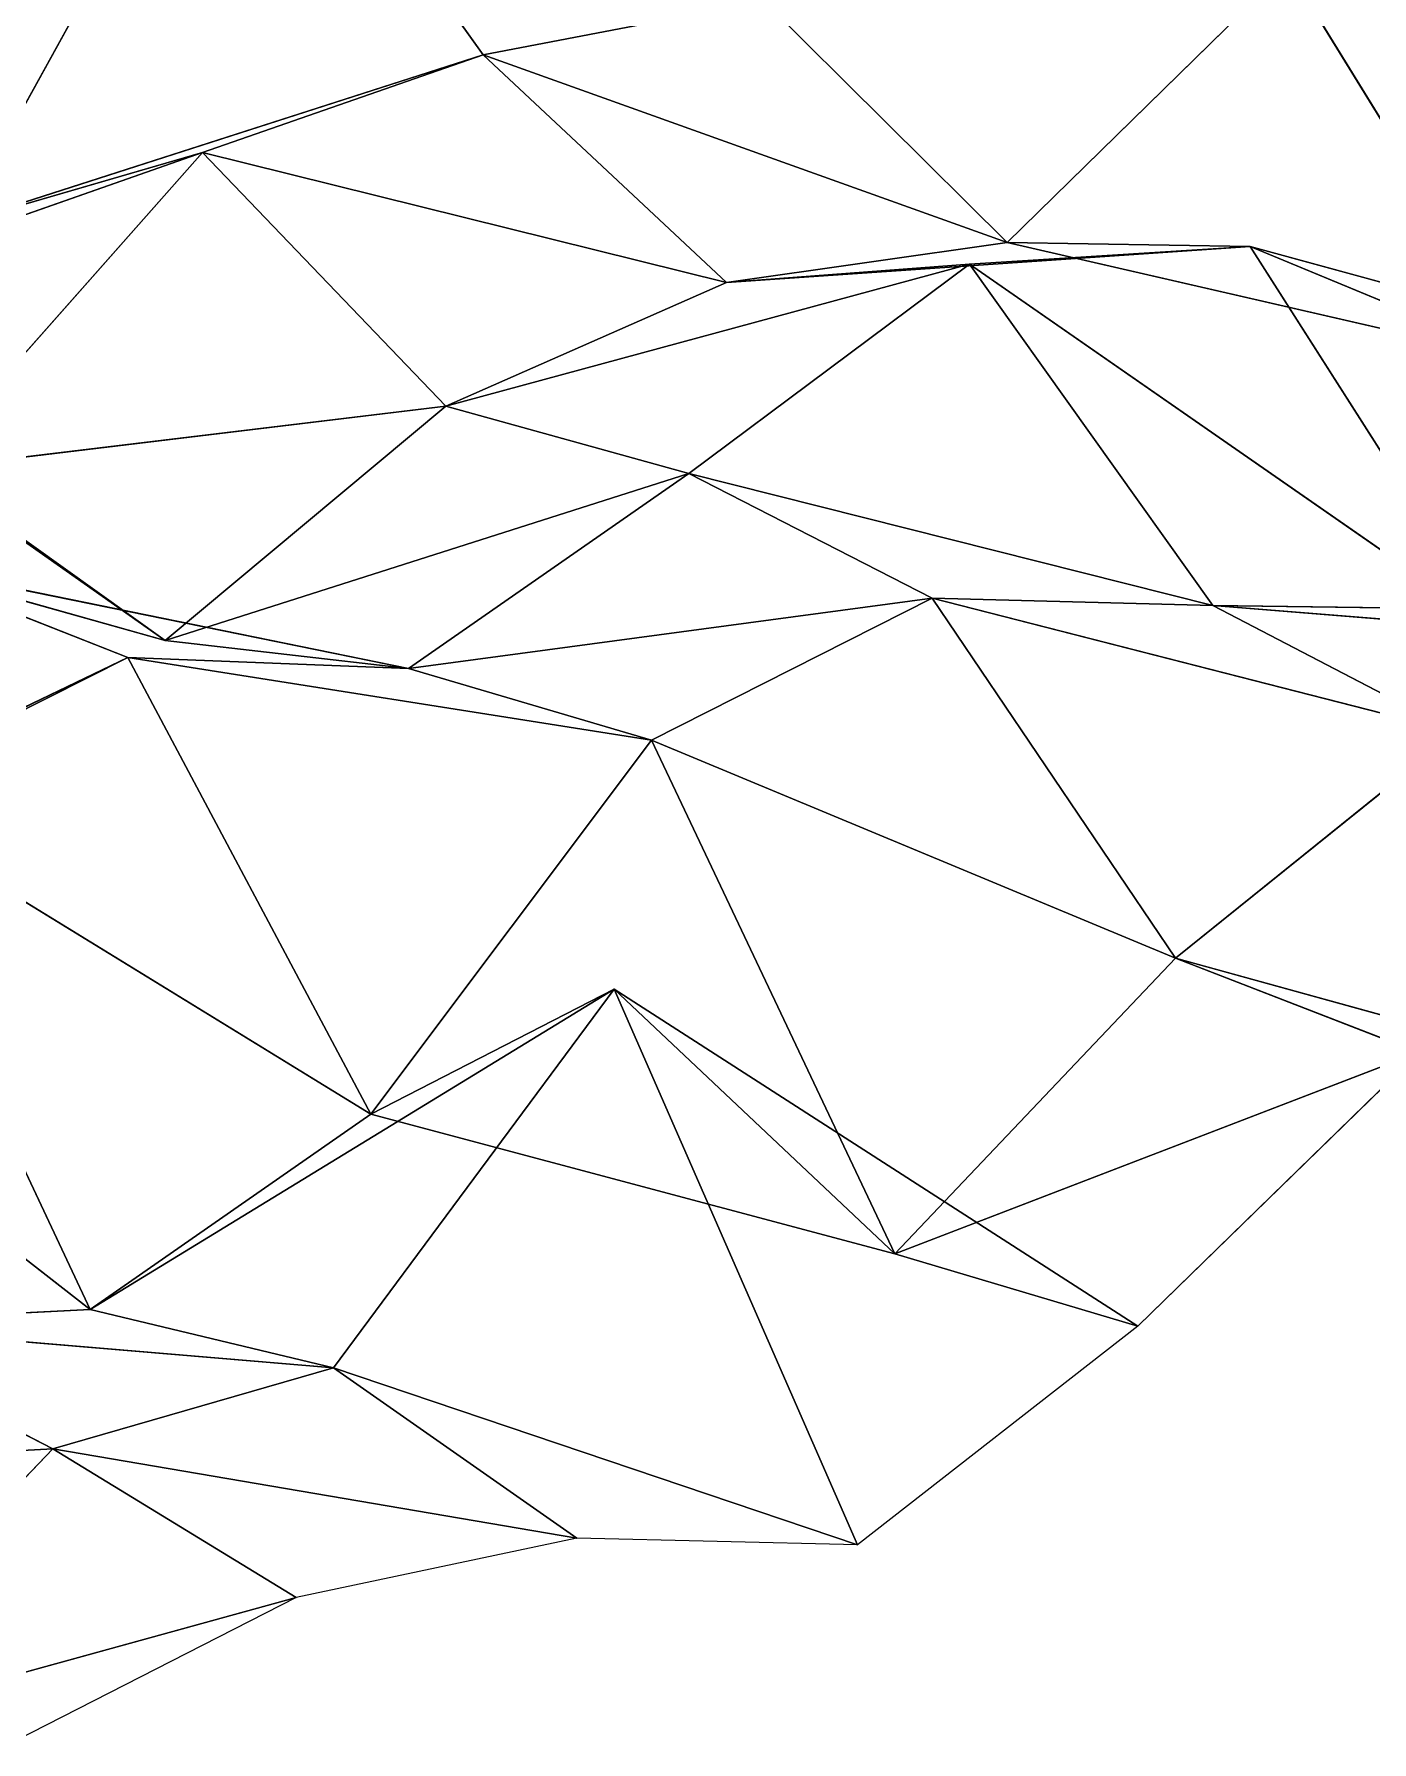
# Model space of a CAD drawing. Header units: metres. Extents: x -3703 to 431, y -1555 to 134.
# Drawn here: x -2734.3 to -2670.3, y -1288.4 to -1206.8 of the extents above; entities that cross this region are included whole.
import ezdxf

# ---------------------------------------------------------------- set-up
doc = ezdxf.new("R2010")
doc.units = ezdxf.units.M

msp = doc.modelspace()

# ---------------------------------------------------------------- linework, layer by layer
for p, q in [((-2724.4253, -1191.5142, -6288.4854), (-2737.8418, -1215.8075, -6310.5493)), ((-2737.8418, -1215.8075, -6310.5493), (-2724.4253, -1191.5142, -6288.4854)), ((-2724.4253, -1191.5142, -6288.4854), (-2712.7979, -1207.7513, -6325.1816)), ((-2712.7979, -1207.7513, -6325.1816), (-2724.4253, -1191.5142, -6288.4854)), ((-2674.3374, -1203.6062, -6311.444), (-2687.754, -1216.7389, -6336.0034)), ((-2687.754, -1216.7389, -6336.0034), (-2674.3374, -1203.6062, -6311.444)), ((-2674.3374, -1203.6062, -6311.444), (-2662.71, -1222.48, -6347.551)), ((-2662.71, -1222.48, -6347.551), (-2674.3374, -1203.6062, -6311.444)), ((-2699.3813, -1205.2001, -6298.2563), (-2712.7979, -1207.7513, -6325.1816)), ((-2712.7979, -1207.7513, -6325.1816), (-2699.3813, -1205.2001, -6298.2563)), ((-2699.3813, -1205.2001, -6298.2563), (-2687.754, -1216.7389, -6336.0034)), ((-2687.754, -1216.7389, -6336.0034), (-2699.3813, -1205.2001, -6298.2563)), ((-2712.7979, -1207.7513, -6325.1816), (-2737.8418, -1215.8075, -6310.5493)), ((-2737.8418, -1215.8075, -6310.5493), (-2712.7979, -1207.7513, -6325.1816)), ((-2712.7979, -1207.7513, -6325.1816), (-2726.2144, -1212.4344, -6351.63)), ((-2726.2144, -1212.4344, -6351.63), (-2712.7979, -1207.7513, -6325.1816)), ((-2687.754, -1216.7389, -6336.0034), (-2712.7979, -1207.7513, -6325.1816)), ((-2712.7979, -1207.7513, -6325.1816), (-2701.1704, -1218.6417, -6363.073)), ((-2701.1704, -1218.6417, -6363.073), (-2712.7979, -1207.7513, -6325.1816)), ((-2712.7979, -1207.7513, -6325.1816), (-2687.754, -1216.7389, -6336.0034)), ((-2726.2144, -1212.4344, -6351.63), (-2751.2583, -1221.2117, -6336.836)), ((-2751.2583, -1221.2117, -6336.836), (-2726.2144, -1212.4344, -6351.63)), ((-2726.2144, -1212.4344, -6351.63), (-2739.6306, -1227.582, -6375.7383)), ((-2739.6306, -1227.582, -6375.7383), (-2726.2144, -1212.4344, -6351.63)), ((-2737.8418, -1215.8075, -6310.5493), (-2726.2144, -1212.4344, -6351.63)), ((-2726.2144, -1212.4344, -6351.63), (-2737.8418, -1215.8075, -6310.5493)), ((-2701.1704, -1218.6417, -6363.073), (-2726.2144, -1212.4344, -6351.63)), ((-2726.2144, -1212.4344, -6351.63), (-2714.5867, -1224.5492, -6389.2476)), ((-2714.5867, -1224.5492, -6389.2476), (-2726.2144, -1212.4344, -6351.63)), ((-2726.2144, -1212.4344, -6351.63), (-2701.1704, -1218.6417, -6363.073)), ((-2687.754, -1216.7389, -6336.0034), (-2701.1704, -1218.6417, -6363.073)), ((-2701.1704, -1218.6417, -6363.073), (-2687.754, -1216.7389, -6336.0034)), ((-2676.1265, -1216.924, -6376.2886), (-2701.1704, -1218.6417, -6363.073)), ((-2701.1704, -1218.6417, -6363.073), (-2676.1265, -1216.924, -6376.2886)), ((-2676.1265, -1216.924, -6376.2886), (-2689.5427, -1217.7644, -6403.5957)), ((-2689.5427, -1217.7644, -6403.5957), (-2676.1265, -1216.924, -6376.2886)), ((-2662.71, -1222.48, -6347.551), (-2687.754, -1216.7389, -6336.0034)), ((-2687.754, -1216.7389, -6336.0034), (-2676.1265, -1216.924, -6376.2886)), ((-2676.1265, -1216.924, -6376.2886), (-2687.754, -1216.7389, -6336.0034)), ((-2687.754, -1216.7389, -6336.0034), (-2662.71, -1222.48, -6347.551)), ((-2662.71, -1222.48, -6347.551), (-2676.1265, -1216.924, -6376.2886)), ((-2651.0825, -1223.7604, -6387.591), (-2676.1265, -1216.924, -6376.2886)), ((-2676.1265, -1216.924, -6376.2886), (-2662.71, -1222.48, -6347.551)), ((-2676.1265, -1216.924, -6376.2886), (-2664.4988, -1235.167, -6412.5356)), ((-2664.4988, -1235.167, -6412.5356), (-2676.1265, -1216.924, -6376.2886)), ((-2676.1265, -1216.924, -6376.2886), (-2651.0825, -1223.7604, -6387.591)), ((-2728.0032, -1235.7616, -6414.236), (-2753.047, -1217.8447, -6405.4106)), ((-2753.047, -1217.8447, -6405.4106), (-2728.0032, -1235.7616, -6414.236)), ((-2689.5427, -1217.7644, -6403.5957), (-2714.5867, -1224.5492, -6389.2476)), ((-2714.5867, -1224.5492, -6389.2476), (-2689.5427, -1217.7644, -6403.5957)), ((-2689.5427, -1217.7644, -6403.5957), (-2702.9592, -1227.7731, -6428.853)), ((-2702.9592, -1227.7731, -6428.853), (-2689.5427, -1217.7644, -6403.5957)), ((-2701.1704, -1218.6417, -6363.073), (-2689.5427, -1217.7644, -6403.5957)), ((-2689.5427, -1217.7644, -6403.5957), (-2701.1704, -1218.6417, -6363.073)), ((-2664.4988, -1235.167, -6412.5356), (-2689.5427, -1217.7644, -6403.5957)), ((-2689.5427, -1217.7644, -6403.5957), (-2677.9153, -1234.093, -6440.271)), ((-2677.9153, -1234.093, -6440.271), (-2689.5427, -1217.7644, -6403.5957)), ((-2689.5427, -1217.7644, -6403.5957), (-2664.4988, -1235.167, -6412.5356)), ((-2701.1704, -1218.6417, -6363.073), (-2714.5867, -1224.5492, -6389.2476)), ((-2714.5867, -1224.5492, -6389.2476), (-2701.1704, -1218.6417, -6363.073)), ((-2714.5867, -1224.5492, -6389.2476), (-2739.6306, -1227.582, -6375.7383)), ((-2739.6306, -1227.582, -6375.7383), (-2714.5867, -1224.5492, -6389.2476)), ((-2714.5867, -1224.5492, -6389.2476), (-2728.0032, -1235.7616, -6414.236)), ((-2728.0032, -1235.7616, -6414.236), (-2714.5867, -1224.5492, -6389.2476)), ((-2714.5867, -1224.5492, -6389.2476), (-2702.9592, -1227.7731, -6428.853)), ((-2702.9592, -1227.7731, -6428.853), (-2714.5867, -1224.5492, -6389.2476)), ((-2739.6306, -1227.582, -6375.7383), (-2728.0032, -1235.7616, -6414.236)), ((-2728.0032, -1235.7616, -6414.236), (-2739.6306, -1227.582, -6375.7383)), ((-2702.9592, -1227.7731, -6428.853), (-2728.0032, -1235.7616, -6414.236)), ((-2728.0032, -1235.7616, -6414.236), (-2702.9592, -1227.7731, -6428.853)), ((-2702.9592, -1227.7731, -6428.853), (-2716.3755, -1237.1042, -6454.262)), ((-2716.3755, -1237.1042, -6454.262), (-2702.9592, -1227.7731, -6428.853)), ((-2677.9153, -1234.093, -6440.271), (-2702.9592, -1227.7731, -6428.853)), ((-2702.9592, -1227.7731, -6428.853), (-2691.3315, -1233.7297, -6467.8477)), ((-2691.3315, -1233.7297, -6467.8477), (-2702.9592, -1227.7731, -6428.853)), ((-2702.9592, -1227.7731, -6428.853), (-2677.9153, -1234.093, -6440.271)), ((-2728.0032, -1235.7616, -6414.236), (-2741.4194, -1231.9885, -6442.5747)), ((-2716.3755, -1237.1042, -6454.262), (-2741.4194, -1231.9885, -6442.5747)), ((-2741.4194, -1231.9885, -6442.5747), (-2728.0032, -1235.7616, -6414.236)), ((-2741.4194, -1231.9885, -6442.5747), (-2729.792, -1236.5719, -6481.877)), ((-2729.792, -1236.5719, -6481.877), (-2741.4194, -1231.9885, -6442.5747)), ((-2741.4194, -1231.9885, -6442.5747), (-2716.3755, -1237.1042, -6454.262)), ((-2691.3315, -1233.7297, -6467.8477), (-2716.3755, -1237.1042, -6454.262)), ((-2716.3755, -1237.1042, -6454.262), (-2691.3315, -1233.7297, -6467.8477)), ((-2691.3315, -1233.7297, -6467.8477), (-2704.748, -1240.5294, -6493.823)), ((-2704.748, -1240.5294, -6493.823), (-2691.3315, -1233.7297, -6467.8477)), ((-2677.9153, -1234.093, -6440.271), (-2691.3315, -1233.7297, -6467.8477)), ((-2666.2876, -1240.145, -6479.2446), (-2691.3315, -1233.7297, -6467.8477)), ((-2691.3315, -1233.7297, -6467.8477), (-2677.9153, -1234.093, -6440.271)), ((-2691.3315, -1233.7297, -6467.8477), (-2679.704, -1250.9537, -6504.323)), ((-2679.704, -1250.9537, -6504.323), (-2691.3315, -1233.7297, -6467.8477)), ((-2691.3315, -1233.7297, -6467.8477), (-2666.2876, -1240.145, -6479.2446)), ((-2664.4988, -1235.167, -6412.5356), (-2677.9153, -1234.093, -6440.271)), ((-2652.8713, -1234.4163, -6453.0303), (-2677.9153, -1234.093, -6440.271)), ((-2677.9153, -1234.093, -6440.271), (-2664.4988, -1235.167, -6412.5356)), ((-2677.9153, -1234.093, -6440.271), (-2666.2876, -1240.145, -6479.2446)), ((-2666.2876, -1240.145, -6479.2446), (-2677.9153, -1234.093, -6440.271)), ((-2677.9153, -1234.093, -6440.271), (-2652.8713, -1234.4163, -6453.0303)), ((-2728.0032, -1235.7616, -6414.236), (-2716.3755, -1237.1042, -6454.262)), ((-2716.3755, -1237.1042, -6454.262), (-2728.0032, -1235.7616, -6414.236)), ((-2729.792, -1236.5719, -6481.877), (-2754.836, -1249.1951, -6466.223)), ((-2754.836, -1249.1951, -6466.223), (-2729.792, -1236.5719, -6481.877)), ((-2729.792, -1236.5719, -6481.877), (-2743.2085, -1243.0353, -6507.927)), ((-2743.2085, -1243.0353, -6507.927), (-2729.792, -1236.5719, -6481.877)), ((-2716.3755, -1237.1042, -6454.262), (-2729.792, -1236.5719, -6481.877)), ((-2704.748, -1240.5294, -6493.823), (-2729.792, -1236.5719, -6481.877)), ((-2729.792, -1236.5719, -6481.877), (-2716.3755, -1237.1042, -6454.262)), ((-2729.792, -1236.5719, -6481.877), (-2718.1646, -1258.4031, -6517.322)), ((-2718.1646, -1258.4031, -6517.322), (-2729.792, -1236.5719, -6481.877)), ((-2729.792, -1236.5719, -6481.877), (-2704.748, -1240.5294, -6493.823)), ((-2716.3755, -1237.1042, -6454.262), (-2704.748, -1240.5294, -6493.823)), ((-2704.748, -1240.5294, -6493.823), (-2716.3755, -1237.1042, -6454.262)), ((-2666.2876, -1240.145, -6479.2446), (-2679.704, -1250.9537, -6504.323)), ((-2679.704, -1250.9537, -6504.323), (-2666.2876, -1240.145, -6479.2446)), ((-2704.748, -1240.5294, -6493.823), (-2718.1646, -1258.4031, -6517.322)), ((-2718.1646, -1258.4031, -6517.322), (-2704.748, -1240.5294, -6493.823)), ((-2679.704, -1250.9537, -6504.323), (-2704.748, -1240.5294, -6493.823)), ((-2704.748, -1240.5294, -6493.823), (-2693.1206, -1265.0753, -6528.661)), ((-2693.1206, -1265.0753, -6528.661), (-2704.748, -1240.5294, -6493.823)), ((-2704.748, -1240.5294, -6493.823), (-2679.704, -1250.9537, -6504.323)), ((-2718.1646, -1258.4031, -6517.322), (-2743.2085, -1243.0353, -6507.927)), ((-2743.2085, -1243.0353, -6507.927), (-2731.5808, -1267.7461, -6542.728)), ((-2731.5808, -1267.7461, -6542.728), (-2743.2085, -1243.0353, -6507.927)), ((-2743.2085, -1243.0353, -6507.927), (-2718.1646, -1258.4031, -6517.322)), ((-2731.5808, -1267.7461, -6542.728), (-2756.6248, -1248.2195, -6534.263)), ((-2756.6248, -1248.2195, -6534.263), (-2731.5808, -1267.7461, -6542.728)), ((-2679.704, -1250.9537, -6504.323), (-2693.1206, -1265.0753, -6528.661)), ((-2693.1206, -1265.0753, -6528.661), (-2679.704, -1250.9537, -6504.323)), ((-2654.6602, -1257.8594, -6515.6104), (-2679.704, -1250.9537, -6504.323)), ((-2679.704, -1250.9537, -6504.323), (-2668.0767, -1255.453, -6543.644)), ((-2668.0767, -1255.453, -6543.644), (-2679.704, -1250.9537, -6504.323)), ((-2679.704, -1250.9537, -6504.323), (-2654.6602, -1257.8594, -6515.6104)), ((-2706.5369, -1252.4207, -6558.9863), (-2731.5808, -1267.7461, -6542.728)), ((-2731.5808, -1267.7461, -6542.728), (-2706.5369, -1252.4207, -6558.9863)), ((-2706.5369, -1252.4207, -6558.9863), (-2719.9534, -1270.5332, -6582.431)), ((-2719.9534, -1270.5332, -6582.431), (-2706.5369, -1252.4207, -6558.9863)), ((-2718.1646, -1258.4031, -6517.322), (-2706.5369, -1252.4207, -6558.9863)), ((-2706.5369, -1252.4207, -6558.9863), (-2718.1646, -1258.4031, -6517.322)), ((-2693.1206, -1265.0753, -6528.661), (-2706.5369, -1252.4207, -6558.9863)), ((-2681.493, -1268.5326, -6568.2144), (-2706.5369, -1252.4207, -6558.9863)), ((-2706.5369, -1252.4207, -6558.9863), (-2693.1206, -1265.0753, -6528.661)), ((-2706.5369, -1252.4207, -6558.9863), (-2694.9094, -1278.9974, -6593.37)), ((-2694.9094, -1278.9974, -6593.37), (-2706.5369, -1252.4207, -6558.9863)), ((-2706.5369, -1252.4207, -6558.9863), (-2681.493, -1268.5326, -6568.2144)), ((-2668.0767, -1255.453, -6543.644), (-2693.1206, -1265.0753, -6528.661)), ((-2693.1206, -1265.0753, -6528.661), (-2668.0767, -1255.453, -6543.644)), ((-2668.0767, -1255.453, -6543.644), (-2681.493, -1268.5326, -6568.2144)), ((-2718.1646, -1258.4031, -6517.322), (-2731.5808, -1267.7461, -6542.728)), ((-2731.5808, -1267.7461, -6542.728), (-2718.1646, -1258.4031, -6517.322)), ((-2693.1206, -1265.0753, -6528.661), (-2718.1646, -1258.4031, -6517.322)), ((-2718.1646, -1258.4031, -6517.322), (-2693.1206, -1265.0753, -6528.661)), ((-2693.1206, -1265.0753, -6528.661), (-2681.493, -1268.5326, -6568.2144)), ((-2681.493, -1268.5326, -6568.2144), (-2693.1206, -1265.0753, -6528.661)), ((-2731.5808, -1267.7461, -6542.728), (-2744.9973, -1268.4214, -6570.0723)), ((-2744.9973, -1268.4214, -6570.0723), (-2731.5808, -1267.7461, -6542.728)), ((-2731.5808, -1267.7461, -6542.728), (-2719.9534, -1270.5332, -6582.431)), ((-2719.9534, -1270.5332, -6582.431), (-2731.5808, -1267.7461, -6542.728)), ((-2719.9534, -1270.5332, -6582.431), (-2744.9973, -1268.4214, -6570.0723)), ((-2744.9973, -1268.4214, -6570.0723), (-2733.3696, -1274.4038, -6609.0615)), ((-2733.3696, -1274.4038, -6609.0615), (-2744.9973, -1268.4214, -6570.0723)), ((-2744.9973, -1268.4214, -6570.0723), (-2719.9534, -1270.5332, -6582.431)), ((-2681.493, -1268.5326, -6568.2144), (-2694.9094, -1278.9974, -6593.37)), ((-2719.9534, -1270.5332, -6582.431), (-2733.3696, -1274.4038, -6609.0615)), ((-2733.3696, -1274.4038, -6609.0615), (-2719.9534, -1270.5332, -6582.431)), ((-2694.9094, -1278.9974, -6593.37), (-2719.9534, -1270.5332, -6582.431)), ((-2719.9534, -1270.5332, -6582.431), (-2708.3257, -1278.6819, -6620.9365)), ((-2708.3257, -1278.6819, -6620.9365), (-2719.9534, -1270.5332, -6582.431)), ((-2719.9534, -1270.5332, -6582.431), (-2694.9094, -1278.9974, -6593.37)), ((-2733.3696, -1274.4038, -6609.0615), (-2758.4136, -1275.7657, -6595.926)), ((-2758.4136, -1275.7657, -6595.926), (-2733.3696, -1274.4038, -6609.0615)), ((-2733.3696, -1274.4038, -6609.0615), (-2746.7861, -1288.4128, -6633.4243)), ((-2746.7861, -1288.4128, -6633.4243), (-2733.3696, -1274.4038, -6609.0615)), ((-2708.3257, -1278.6819, -6620.9365), (-2733.3696, -1274.4038, -6609.0615)), ((-2733.3696, -1274.4038, -6609.0615), (-2721.7422, -1281.5182, -6647.7974)), ((-2721.7422, -1281.5182, -6647.7974), (-2733.3696, -1274.4038, -6609.0615)), ((-2733.3696, -1274.4038, -6609.0615), (-2708.3257, -1278.6819, -6620.9365)), ((-2708.3257, -1278.6819, -6620.9365), (-2721.7422, -1281.5182, -6647.7974)), ((-2694.9094, -1278.9974, -6593.37), (-2708.3257, -1278.6819, -6620.9365)), ((-2721.7422, -1281.5182, -6647.7974), (-2746.7861, -1288.4128, -6633.4243)), ((-2746.7861, -1288.4128, -6633.4243), (-2721.7422, -1281.5182, -6647.7974)), ((-2721.7422, -1281.5182, -6647.7974), (-2735.1587, -1288.3682, -6673.761))]:
    msp.add_line(p, q)
for points in [[(-2737.8418, -1215.8075, -6310.5493), (-2749.4695, -1205.2148, -6272.591), (-2724.4253, -1191.5142, -6288.4854), (-2724.4253, -1191.514, -6288.4854)], [(-2724.4253, -1191.5142, -6288.4854), (-2712.7979, -1207.7513, -6325.1816), (-2737.8418, -1215.8075, -6310.5493), (-2737.8418, -1215.8074, -6310.5493)], [(-2712.7979, -1207.7513, -6325.1816), (-2724.4253, -1191.5142, -6288.4854), (-2699.3813, -1205.2001, -6298.2563), (-2699.3813, -1205.2, -6298.2563)], [(-2687.754, -1216.7389, -6336.0034), (-2699.3813, -1205.2001, -6298.2563), (-2674.3374, -1203.6062, -6311.444), (-2674.3374, -1203.6061, -6311.444)], [(-2674.3374, -1203.6062, -6311.444), (-2662.71, -1222.48, -6347.551), (-2687.754, -1216.7389, -6336.0034), (-2687.754, -1216.7388, -6336.0034)], [(-2662.71, -1222.48, -6347.551), (-2674.3374, -1203.6062, -6311.444), (-2649.2935, -1204.0732, -6324.171), (-2649.2935, -1204.0731, -6324.171)], [(-2699.3813, -1205.2001, -6298.2563), (-2687.754, -1216.7389, -6336.0034), (-2712.7979, -1207.7513, -6325.1816), (-2712.7979, -1207.7512, -6325.1816)], [(-2726.2144, -1212.4344, -6351.63), (-2737.8418, -1215.8075, -6310.5493), (-2712.7979, -1207.7513, -6325.1816), (-2712.7979, -1207.7512, -6325.1816)], [(-2712.7979, -1207.7513, -6325.1816), (-2701.1704, -1218.6417, -6363.073), (-2726.2144, -1212.4344, -6351.63), (-2726.2144, -1212.4343, -6351.63)], [(-2701.1704, -1218.6417, -6363.073), (-2712.7979, -1207.7513, -6325.1816), (-2687.754, -1216.7389, -6336.0034), (-2687.754, -1216.7388, -6336.0034)], [(-2739.6306, -1227.582, -6375.7383), (-2751.2583, -1221.2117, -6336.836), (-2726.2144, -1212.4344, -6351.63), (-2726.2144, -1212.4343, -6351.63)], [(-2737.8418, -1215.8075, -6310.5493), (-2726.2144, -1212.4344, -6351.63), (-2751.2583, -1221.2117, -6336.836), (-2751.2583, -1221.2115, -6336.836)], [(-2726.2144, -1212.4344, -6351.63), (-2714.5867, -1224.5492, -6389.2476), (-2739.6306, -1227.582, -6375.7383), (-2739.6306, -1227.5819, -6375.7383)], [(-2714.5867, -1224.5492, -6389.2476), (-2726.2144, -1212.4344, -6351.63), (-2701.1704, -1218.6417, -6363.073), (-2701.1704, -1218.6416, -6363.073)], [(-2687.754, -1216.7389, -6336.0034), (-2676.1265, -1216.924, -6376.2886), (-2701.1704, -1218.6417, -6363.073), (-2701.1704, -1218.6416, -6363.073)], [(-2689.5427, -1217.7644, -6403.5957), (-2701.1704, -1218.6417, -6363.073), (-2676.1265, -1216.924, -6376.2886), (-2676.1265, -1216.9238, -6376.2886)], [(-2676.1265, -1216.924, -6376.2886), (-2664.4988, -1235.167, -6412.5356), (-2689.5427, -1217.7644, -6403.5957), (-2689.5427, -1217.7643, -6403.5957)], [(-2676.1265, -1216.924, -6376.2886), (-2687.754, -1216.7389, -6336.0034), (-2662.71, -1222.48, -6347.551), (-2662.71, -1222.4799, -6347.551)], [(-2662.71, -1222.48, -6347.551), (-2651.0825, -1223.7604, -6387.591), (-2676.1265, -1216.924, -6376.2886), (-2676.1265, -1216.9238, -6376.2886)], [(-2664.4988, -1235.167, -6412.5356), (-2676.1265, -1216.924, -6376.2886), (-2651.0825, -1223.7604, -6387.591), (-2651.0825, -1223.7603, -6387.591)], [(-2739.6306, -1227.582, -6375.7383), (-2728.0032, -1235.7616, -6414.236), (-2753.047, -1217.8447, -6405.4106), (-2753.047, -1217.8446, -6405.4106)], [(-2741.4194, -1231.9885, -6442.5747), (-2753.047, -1217.8447, -6405.4106), (-2728.0032, -1235.7616, -6414.236), (-2728.0032, -1235.7615, -6414.236)], [(-2702.9592, -1227.7731, -6428.853), (-2714.5867, -1224.5492, -6389.2476), (-2689.5427, -1217.7644, -6403.5957), (-2689.5427, -1217.7643, -6403.5957)], [(-2701.1704, -1218.6417, -6363.073), (-2689.5427, -1217.7644, -6403.5957), (-2714.5867, -1224.5492, -6389.2476), (-2714.5867, -1224.5491, -6389.2476)], [(-2689.5427, -1217.7644, -6403.5957), (-2677.9153, -1234.093, -6440.271), (-2702.9592, -1227.7731, -6428.853), (-2702.9592, -1227.773, -6428.853)], [(-2677.9153, -1234.093, -6440.271), (-2689.5427, -1217.7644, -6403.5957), (-2664.4988, -1235.167, -6412.5356), (-2664.4988, -1235.1669, -6412.5356)], [(-2728.0032, -1235.7616, -6414.236), (-2739.6306, -1227.582, -6375.7383), (-2714.5867, -1224.5492, -6389.2476), (-2714.5867, -1224.5491, -6389.2476)], [(-2714.5867, -1224.5492, -6389.2476), (-2702.9592, -1227.7731, -6428.853), (-2728.0032, -1235.7616, -6414.236), (-2728.0032, -1235.7615, -6414.236)], [(-2716.3755, -1237.1042, -6454.262), (-2728.0032, -1235.7616, -6414.236), (-2702.9592, -1227.7731, -6428.853), (-2702.9592, -1227.773, -6428.853)], [(-2702.9592, -1227.7731, -6428.853), (-2691.3315, -1233.7297, -6467.8477), (-2716.3755, -1237.1042, -6454.262), (-2716.3755, -1237.1041, -6454.262)], [(-2691.3315, -1233.7297, -6467.8477), (-2702.9592, -1227.7731, -6428.853), (-2677.9153, -1234.093, -6440.271), (-2677.9153, -1234.0929, -6440.271)], [(-2741.4194, -1231.9885, -6442.5747), (-2729.792, -1236.5719, -6481.877), (-2754.836, -1249.1951, -6466.223), (-2754.836, -1249.195, -6466.223)], [(-2728.0032, -1235.7616, -6414.236), (-2716.3755, -1237.1042, -6454.262), (-2741.4194, -1231.9885, -6442.5747), (-2741.4194, -1231.9884, -6442.5747)], [(-2729.792, -1236.5719, -6481.877), (-2741.4194, -1231.9885, -6442.5747), (-2716.3755, -1237.1042, -6454.262), (-2716.3755, -1237.1041, -6454.262)], [(-2704.748, -1240.5294, -6493.823), (-2716.3755, -1237.1042, -6454.262), (-2691.3315, -1233.7297, -6467.8477), (-2691.3315, -1233.7296, -6467.8477)], [(-2691.3315, -1233.7297, -6467.8477), (-2679.704, -1250.9537, -6504.323), (-2704.748, -1240.5294, -6493.823), (-2704.748, -1240.5293, -6493.823)], [(-2677.9153, -1234.093, -6440.271), (-2666.2876, -1240.145, -6479.2446), (-2691.3315, -1233.7297, -6467.8477), (-2691.3315, -1233.7296, -6467.8477)], [(-2679.704, -1250.9537, -6504.323), (-2691.3315, -1233.7297, -6467.8477), (-2666.2876, -1240.145, -6479.2446), (-2666.2876, -1240.1449, -6479.2446)], [(-2664.4988, -1235.167, -6412.5356), (-2652.8713, -1234.4163, -6453.0303), (-2677.9153, -1234.093, -6440.271), (-2677.9153, -1234.0929, -6440.271)], [(-2666.2876, -1240.145, -6479.2446), (-2677.9153, -1234.093, -6440.271), (-2652.8713, -1234.4163, -6453.0303), (-2652.8713, -1234.4161, -6453.0303)], [(-2743.2085, -1243.0353, -6507.927), (-2754.836, -1249.1951, -6466.223), (-2729.792, -1236.5719, -6481.877), (-2729.792, -1236.5718, -6481.877)], [(-2729.792, -1236.5719, -6481.877), (-2718.1646, -1258.4031, -6517.322), (-2743.2085, -1243.0353, -6507.927), (-2743.2085, -1243.0352, -6507.927)], [(-2716.3755, -1237.1042, -6454.262), (-2704.748, -1240.5294, -6493.823), (-2729.792, -1236.5719, -6481.877), (-2729.792, -1236.5718, -6481.877)], [(-2718.1646, -1258.4031, -6517.322), (-2729.792, -1236.5719, -6481.877), (-2704.748, -1240.5294, -6493.823), (-2704.748, -1240.5293, -6493.823)], [(-2666.2876, -1240.145, -6479.2446), (-2654.6602, -1257.8594, -6515.6104), (-2679.704, -1250.9537, -6504.323), (-2679.704, -1250.9536, -6504.323)], [(-2704.748, -1240.5294, -6493.823), (-2693.1206, -1265.0753, -6528.661), (-2718.1646, -1258.4031, -6517.322), (-2718.1646, -1258.403, -6517.322)], [(-2693.1206, -1265.0753, -6528.661), (-2704.748, -1240.5294, -6493.823), (-2679.704, -1250.9537, -6504.323), (-2679.704, -1250.9536, -6504.323)], [(-2743.2085, -1243.0353, -6507.927), (-2731.5808, -1267.7461, -6542.728), (-2756.6248, -1248.2195, -6534.263), (-2756.6248, -1248.2194, -6534.263)], [(-2731.5808, -1267.7461, -6542.728), (-2743.2085, -1243.0353, -6507.927), (-2718.1646, -1258.4031, -6517.322), (-2718.1646, -1258.403, -6517.322)], [(-2744.9973, -1268.4214, -6570.0723), (-2756.6248, -1248.2195, -6534.263), (-2731.5808, -1267.7461, -6542.728), (-2731.5808, -1267.746, -6542.728)], [(-2679.704, -1250.9537, -6504.323), (-2668.0767, -1255.453, -6543.644), (-2693.1206, -1265.0753, -6528.661), (-2693.1206, -1265.0752, -6528.661)], [(-2668.0767, -1255.453, -6543.644), (-2679.704, -1250.9537, -6504.323), (-2654.6602, -1257.8594, -6515.6104), (-2654.6602, -1257.8593, -6515.6104)], [(-2719.9534, -1270.5332, -6582.431), (-2731.5808, -1267.7461, -6542.728), (-2706.5369, -1252.4207, -6558.9863), (-2706.5369, -1252.4205, -6558.9863)], [(-2718.1646, -1258.4031, -6517.322), (-2706.5369, -1252.4207, -6558.9863), (-2731.5808, -1267.7461, -6542.728), (-2731.5808, -1267.746, -6542.728)], [(-2706.5369, -1252.4207, -6558.9863), (-2694.9094, -1278.9974, -6593.37), (-2719.9534, -1270.5332, -6582.431), (-2719.9534, -1270.5331, -6582.431)], [(-2706.5369, -1252.4207, -6558.9863), (-2718.1646, -1258.4031, -6517.322), (-2693.1206, -1265.0753, -6528.661), (-2693.1206, -1265.0752, -6528.661)], [(-2693.1206, -1265.0753, -6528.661), (-2681.493, -1268.5326, -6568.2144), (-2706.5369, -1252.4207, -6558.9863), (-2706.5369, -1252.4205, -6558.9863)], [(-2694.9094, -1278.9974, -6593.37), (-2706.5369, -1252.4207, -6558.9863), (-2681.493, -1268.5326, -6568.2144), (-2681.493, -1268.5325, -6568.2144)], [(-2681.493, -1268.5326, -6568.2144), (-2693.1206, -1265.0753, -6528.661), (-2668.0767, -1255.453, -6543.644), (-2668.0767, -1255.4529, -6543.644)], [(-2731.5808, -1267.7461, -6542.728), (-2719.9534, -1270.5332, -6582.431), (-2744.9973, -1268.4214, -6570.0723), (-2744.9973, -1268.4213, -6570.0723)], [(-2744.9973, -1268.4214, -6570.0723), (-2733.3696, -1274.4038, -6609.0615), (-2758.4136, -1275.7657, -6595.926), (-2758.4136, -1275.7656, -6595.926)], [(-2733.3696, -1274.4038, -6609.0615), (-2744.9973, -1268.4214, -6570.0723), (-2719.9534, -1270.5332, -6582.431), (-2719.9534, -1270.5331, -6582.431)], [(-2719.9534, -1270.5332, -6582.431), (-2708.3257, -1278.6819, -6620.9365), (-2733.3696, -1274.4038, -6609.0615), (-2733.3696, -1274.4037, -6609.0615)], [(-2708.3257, -1278.6819, -6620.9365), (-2719.9534, -1270.5332, -6582.431), (-2694.9094, -1278.9974, -6593.37), (-2694.9094, -1278.9973, -6593.37)], [(-2746.7861, -1288.4128, -6633.4243), (-2758.4136, -1275.7657, -6595.926), (-2733.3696, -1274.4038, -6609.0615), (-2733.3696, -1274.4037, -6609.0615)], [(-2733.3696, -1274.4038, -6609.0615), (-2721.7422, -1281.5182, -6647.7974), (-2746.7861, -1288.4128, -6633.4243), (-2746.7861, -1288.4127, -6633.4243)], [(-2721.7422, -1281.5182, -6647.7974), (-2733.3696, -1274.4038, -6609.0615), (-2708.3257, -1278.6819, -6620.9365), (-2708.3257, -1278.6818, -6620.9365)], [(-2735.1587, -1288.3682, -6673.761), (-2746.7861, -1288.4128, -6633.4243), (-2721.7422, -1281.5182, -6647.7974), (-2721.7422, -1281.5181, -6647.7974)]]:
    msp.add_3dface(points)

doc.saveas('drawing.dxf')
